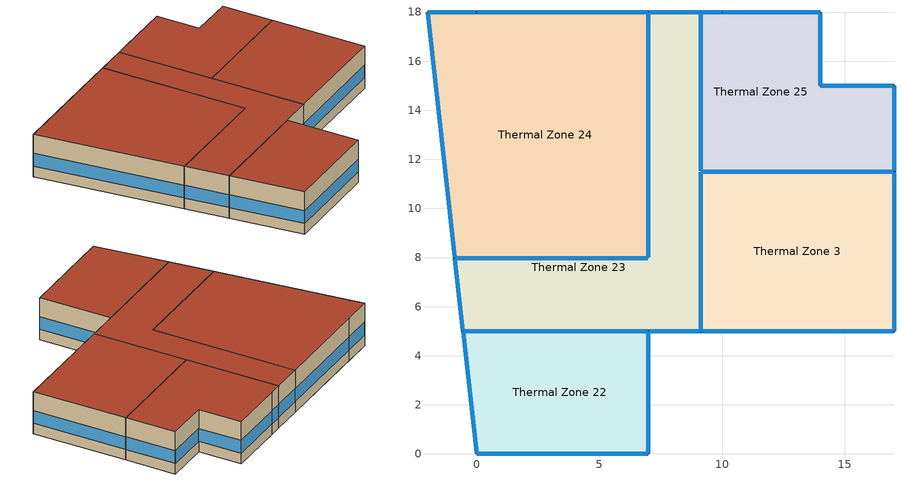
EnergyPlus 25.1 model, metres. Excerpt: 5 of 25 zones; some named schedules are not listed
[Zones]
Thermal Zone 22
 floor to Thermal Zone 5 (Typical Interior Floor): 7,5 7,0 0,0 -0.56,5 z12.19
 wall outside (Surface 154 c tbd): 7,0 7,5 z12.19:15.24
 wall outside (Surface 155 c tbd): 0,0 7,0 z12.19:15.24
 wall outside (Surface 156 c tbd): -0.56,5 0,0 z12.19:15.24
 wall to Thermal Zone 23 (Typical Interior Wall): 7,5 -0.56,5 z12.19:15.24
 window (Customized Fenestration: u=3.36): 7,0.03 7,4.97 / -0.55,4.97 0,0.03 z12.95:13.88; 0.03,0 6.97,0 z12.95:13.87
 window inside (Typical Interior Window): 6.97,5 -0.53,5 z12.95:13.87
 roof outside (Surface 158 c tbd): 7,0 7,5 -0.56,5 0,0 z15.24
Thermal Zone 23
 floor to Thermal Zone 18 (Typical Interior Floor): 9.13,18 9.13,5 -0.56,5 -0.89,7.98 7,7.98 7,18 z12.19
 wall outside (Surface 160 c tbd): 7,5 9.13,5 z12.19:15.24
 wall outside (Surface 162 c tbd): -0.89,7.98 -0.56,5 z12.19:15.24
 wall outside (Surface 165 c tbd): 9.13,18 7,18 z12.19:15.24
 wall to Thermal Zone 24 (Typical Interior Wall): 7,18 7,7.98 -0.89,7.98 z12.19:15.24
 wall to Thermal Zone 25 (Typical Interior Wall): 9.13,11.5 9.13,18 z12.19:15.24
 wall to Thermal Zone 3 (Typical Interior Wall): 9.13,5 9.13,11.5 z12.19:15.24
 window (Customized Fenestration: u=3.36): 7.03,5 9.11,5 / 9.11,18 7.03,18 z12.95:13.89; -0.88,7.96 -0.56,5.03 z12.95:13.88
 window inside (Typical Interior Window): 6.97,7.98 -0.86,7.98 / 7,17.97 7,8.01 / 9.13,11.53 9.13,17.97 / 9.13,5.03 9.13,11.47 z12.95:13.87
 roof outside (Surface 168 c tbd): -0.56,5 9.13,5 9.13,18 7,18 7,7.98 -0.89,7.98 z15.24
Thermal Zone 24
 floor to Thermal Zone 20 (Typical Interior Floor): 7,18 7,7.98 -0.89,7.98 -2,18 z12.19
 wall outside (Surface 176 c tbd): -2,18 -0.89,7.98 z12.19:15.24
 wall outside (Surface 177 c tbd): 0,18 -2,18 z12.19:15.24
 wall outside (Surface 178 c tbd): 7,18 0,18 z12.19:15.24
 window (Customized Fenestration: u=3.36): -2,17.97 -0.89,8.01 / 6.97,18 0.03,18 z12.95:13.87; -0.03,18 -1.97,18 z12.95:13.89
 roof outside (Surface 181 c tbd): 7,7.98 7,18 -2,18 -0.89,7.98 z15.24
Thermal Zone 25
 floor to Thermal Zone 21 (Typical Interior Floor): 14,18 14,15 17,15 17,11.5 9.13,11.5 9.13,18 z12.19
 wall outside (Surface 184 c tbd): 10,18 9.13,18 z12.19:15.24
 wall outside (Surface 185 c tbd): 14,18 10,18 z12.19:15.24
 wall outside (Surface 186 c tbd): 14,15 14,18 z12.19:15.24
 wall outside (Surface 187 c tbd): 17,15 14,15 z12.19:15.24
 wall outside (Surface 188 c tbd): 17,11.5 17,15 z12.19:15.24
 wall to Thermal Zone 3 (Typical Interior Wall): 9.13,11.5 17,11.5 z12.19:15.24
 window (Customized Fenestration: u=3.36): 9.97,18 9.16,18 z12.95:13.92; 13.97,18 10.03,18 / 14,15.03 14,17.97 / 16.97,15 14.03,15 / 17,11.53 17,14.97 z12.95:13.88
 window inside (Typical Interior Window): 9.16,11.5 16.97,11.5 z12.95:13.87
 roof outside (Surface 190 c tbd): 17,11.5 17,15 14,15 14,18 9.13,18 9.13,11.5 z15.24
Thermal Zone 3
 floor to Thermal Zone 19 (Typical Interior Floor): 17,11.5 17,5 9.13,5 9.13,11.5 z12.19
 wall outside (Surface 170 c tbd): 17,5 17,11.5 z12.19:15.24
 wall outside (Surface 171 c tbd): 9.13,5 17,5 z12.19:15.24
 window (Customized Fenestration: u=3.36): 17,5.03 17,11.47 / 9.16,5 16.97,5 z12.95:13.87
 roof outside (Surface 174 c tbd): 17,5 17,11.5 9.13,11.5 9.13,5 z15.24
[Building]
Building 1
[Site:Location]
Montreal-Trudeau Intl AP: Latitude {deg}=45.4706; Longitude {deg}=-73.7408; Time Zone {hr}=-5; Elevation {m}=36; Keep Site Location Information=No
[SizingPeriod:DesignDay] Day of Month=21; Dry-Bulb Temperature Range Modifier Type=DefaultMultipliers; Barometric Pressure {Pa}=100893; Rain Indicator=No; Snow Indicator=No; Daylight Saving Time Indicator=No; Begin Environment Reset Mode=FullResetAtBeginEnvironment
Name | Month | Day Type | Maximum Dry-Bulb Temperature {C} | Daily Dry-Bulb Temperature Range {deltaC} | Humidity Condition Type | Wetbulb or DewPoint at Maximum Dry-Bulb {C} | Wind Speed {m/s} | Wind Direction {deg} | Solar Model Indicator | ASHRAE Clear Sky Optical Depth for Beam Irradiance (taub) | ASHRAE Clear Sky Optical Depth for Diffuse Irradiance (taud) | Enthalpy at Maximum Dry-Bulb {J/kg} | Sky Clearness
Montreal Int'l Ann Clg .4% Condns DB=>MWB | 7 | SummerDesignDay | 30 | 9.3 | Wetbulb | 22.1 | 4.9 | 220 | ASHRAETau | 0.465 | 1.966
Montreal Int'l Ann Clg .4% Condns DP=>MDB | 7 | SummerDesignDay | 26 | 9.3 | Dewpoint | 21.6 | 4.9 | 220 | ASHRAETau | 0.465 | 1.966
Montreal Int'l Ann Clg .4% Condns Enth=>MDB | 7 | SummerDesignDay | 28.1 | 9.3 | Enthalpy |  | 4.9 | 220 | ASHRAETau | 0.465 | 1.966 | 69300
Montreal Int'l Ann Clg .4% Condns WB=>MDB | 7 | SummerDesignDay | 28.1 | 9.3 | Wetbulb | 23.2 | 4.9 | 220 | ASHRAETau | 0.465 | 1.966
Montreal Int'l Ann Clg 1% Condns DB=>MWB | 7 | SummerDesignDay | 28.5 | 9.3 | Wetbulb | 21.1 | 4.9 | 220 | ASHRAETau | 0.465 | 1.966
Montreal Int'l Ann Clg 1% Condns DP=>MDB | 7 | SummerDesignDay | 25.2 | 9.3 | Dewpoint | 20.7 | 4.9 | 220 | ASHRAETau | 0.465 | 1.966
Montreal Int'l Ann Clg 1% Condns Enth=>MDB | 7 | SummerDesignDay | 26.7 | 9.3 | Enthalpy |  | 4.9 | 220 | ASHRAETau | 0.465 | 1.966 | 65500
Montreal Int'l Ann Clg 1% Condns WB=>MDB | 7 | SummerDesignDay | 26.6 | 9.3 | Wetbulb | 22.2 | 4.9 | 220 | ASHRAETau | 0.465 | 1.966
Montreal Int'l Ann Clg 2% Condns DB=>MWB | 7 | SummerDesignDay | 27.1 | 9.3 | Wetbulb | 20.2 | 4.9 | 220 | ASHRAETau | 0.465 | 1.966
Montreal Int'l Ann Clg 2% Condns DP=>MDB | 7 | SummerDesignDay | 24.2 | 9.3 | Dewpoint | 19.8 | 4.9 | 220 | ASHRAETau | 0.465 | 1.966
Montreal Int'l Ann Clg 2% Condns Enth=>MDB | 7 | SummerDesignDay | 25.6 | 9.3 | Enthalpy |  | 4.9 | 220 | ASHRAETau | 0.465 | 1.966 | 62300
Montreal Int'l Ann Clg 2% Condns WB=>MDB | 7 | SummerDesignDay | 25.6 | 9.3 | Wetbulb | 21.4 | 4.9 | 220 | ASHRAETau | 0.465 | 1.966
Montreal Int'l Ann Htg 99% Condns DB | 1 | WinterDesignDay | -21.1 | 0 | Wetbulb | -21.1 | 3.9 | 260 | ASHRAEClearSky |  |  |  | 0
Montreal Int'l Ann Htg 99.6% Condns DB | 1 | WinterDesignDay | -23.7 | 0 | Wetbulb | -23.7 | 3.9 | 260 | ASHRAEClearSky |  |  |  | 0
Montreal Int'l Ann Htg Wind 99% Condns WS=>MCDB | 1 | WinterDesignDay | -7.9 | 0 | Wetbulb | -7.9 | 11.5 | 260 | ASHRAEClearSky |  |  |  | 0
Montreal Int'l Ann Htg Wind 99.6% Condns WS=>MCDB | 1 | WinterDesignDay | -5.3 | 0 | Wetbulb | -5.3 | 12.9 | 260 | ASHRAEClearSky |  |  |  | 0
Montreal Int'l Ann Hum_n 99% Condns DP=>MCDB | 1 | WinterDesignDay | -20.6 | 0 | Dewpoint | -27.9 | 3.9 | 260 | ASHRAEClearSky |  |  |  | 0
Montreal Int'l Ann Hum_n 99.6% Condns DP=>MCDB | 1 | WinterDesignDay | -23 | 0 | Dewpoint | -30.5 | 3.9 | 260 | ASHRAEClearSky |  |  |  | 0
[Material] Thermal Absorptance=0.9
Name | Roughness | Thickness {m} | Conductivity {W/m-K} | Density {kg/m3} | Specific Heat {J/kg-K} | Solar Absorptance | Visible Absorptance
100mm Normalweight concrete floor | MediumRough | 0.1016 | 2.31045 | 2322 | 832.557 | 0.7 | 0.7
AQNC2024brick (fired clay) | MediumRough | 0.1 | 1.43 | 2400 | 840 | 0.7 | 0.7
G01 13mm gypsum board | Smooth | 0.0127 | 0.160031 | 800.001 | 1090.73 | 0.7 | 0.5
G05 25mm wood 1 | MediumSmooth | 0.0254 | 0.15 | 608 | 1630 | 0.5 | 0.5
Generic Wall Air Gap | Smooth | 0.1 | 0.667 | 1.28 | 1000 | 0.7 | 0.7
Surface 154 m tbd | MediumRough | 0.1 | 0.280696 | 800 | 1090 | 0.7 | 0.7
Surface 155 m tbd | MediumRough | 0.1 | 0.271401 | 800 | 1090 | 0.7 | 0.7
Surface 156 m tbd | MediumRough | 0.1 | 0.268428 | 800 | 1090 | 0.7 | 0.7
Surface 158 m tbd | MediumRough | 0.1 | 0.180546 | 1121 | 1470 | 0.7 | 0.7
Surface 160 m tbd | MediumRough | 0.1 | 0.296201 | 800 | 1090 | 0.7 | 0.7
Surface 162 m tbd | MediumRough | 0.1 | 0.261965 | 800 | 1090 | 0.7 | 0.7
Surface 165 m tbd | MediumRough | 0.1 | 0.267711 | 800 | 1090 | 0.7 | 0.7
Surface 168 m tbd | MediumRough | 0.1 | 0.167673 | 1121 | 1470 | 0.7 | 0.7
Surface 170 m tbd | MediumRough | 0.1 | 0.263846 | 800 | 1090 | 0.7 | 0.7
Surface 171 m tbd | MediumRough | 0.1 | 0.261121 | 800 | 1090 | 0.7 | 0.7
Surface 174 m tbd | MediumRough | 0.1 | 0.173132 | 1121 | 1470 | 0.7 | 0.7
Surface 176 m tbd | MediumRough | 0.1 | 0.258287 | 800 | 1090 | 0.7 | 0.7
Surface 177 m tbd | MediumRough | 0.1 | 0.29938 | 800 | 1090 | 0.7 | 0.7
Surface 178 m tbd | MediumRough | 0.1 | 0.254054 | 800 | 1090 | 0.7 | 0.7
Surface 181 m tbd | MediumRough | 0.1 | 0.170938 | 1121 | 1470 | 0.7 | 0.7
Surface 184 m tbd | MediumRough | 0.1 | 0.297871 | 800 | 1090 | 0.7 | 0.7
Surface 185 m tbd | MediumRough | 0.1 | 0.273662 | 800 | 1090 | 0.7 | 0.7
Surface 186 m tbd; Surface 187 m tbd | MediumRough | 0.1 | 0.302441 | 800 | 1090 | 0.7 | 0.7
Surface 188 m tbd | MediumRough | 0.1 | 0.277318 | 800 | 1090 | 0.7 | 0.7
Surface 190 m tbd | MediumRough | 0.1 | 0.175509 | 1121 | 1470 | 0.7 | 0.7
[Material:NoMass] Thermal Absorptance=0.9; Solar Absorptance=0.7
Name | Roughness | Thermal Resistance {m2-K/W} | Visible Absorptance
AQNC2024NMair less15 mm | MediumRough | 0.16 | 0.7
CP02 CARPET PAD 3 | Smooth | 0.21648 | 0.8
[WindowMaterial:Glazing]
Clear 3mm 1: Optical Data Type=SpectralAverage; Thickness {m}=0.003; Solar Transmittance at Normal Incidence=0.837; Front Side Solar Reflectance at Normal Incidence=0.075; Back Side Solar Reflectance at Normal Incidence=0.075; Visible Transmittance at Normal Incidence=0.898; Front Side Visible Reflectance at Normal Incidence=0.081; Back Side Visible Reflectance at Normal Incidence=0.081; Infrared Transmittance at Normal Incidence=0; Front Side Infrared Hemispherical Emissivity=0.84; Back Side Infrared Hemispherical Emissivity=0.84; Conductivity {W/m-K}=0.9; Dirt Correction Factor for Solar and Visible Transmittance=1; Solar Diffusing=No
[WindowMaterial:SimpleGlazingSystem]
Fenestration U=3.32 0.66 1: U-Factor {W/m2-K}=3.32; Solar Heat Gain Coefficient=0.66; Visible Transmittance=0.21
[Construction]
Customized Fenestration: u=3.36: Fenestration U=3.32 0.66 1
Surface 154 c tbd: AQNC2024brick (fired clay), AQNC2024NMair less15 mm, Generic Wall Air Gap, Surface 154 m tbd
Surface 155 c tbd: AQNC2024brick (fired clay), AQNC2024NMair less15 mm, Generic Wall Air Gap, Surface 155 m tbd
Surface 156 c tbd: AQNC2024brick (fired clay), AQNC2024NMair less15 mm, Generic Wall Air Gap, Surface 156 m tbd
Surface 158 c tbd: Surface 158 m tbd, AQNC2024NMair less15 mm
Surface 160 c tbd: AQNC2024brick (fired clay), AQNC2024NMair less15 mm, Generic Wall Air Gap, Surface 160 m tbd
Surface 162 c tbd: AQNC2024brick (fired clay), AQNC2024NMair less15 mm, Generic Wall Air Gap, Surface 162 m tbd
Surface 165 c tbd: AQNC2024brick (fired clay), AQNC2024NMair less15 mm, Generic Wall Air Gap, Surface 165 m tbd
Surface 168 c tbd: Surface 168 m tbd, AQNC2024NMair less15 mm
Surface 170 c tbd: AQNC2024brick (fired clay), AQNC2024NMair less15 mm, Generic Wall Air Gap, Surface 170 m tbd
Surface 171 c tbd: AQNC2024brick (fired clay), AQNC2024NMair less15 mm, Generic Wall Air Gap, Surface 171 m tbd
Surface 174 c tbd: Surface 174 m tbd, AQNC2024NMair less15 mm
Surface 176 c tbd: AQNC2024brick (fired clay), AQNC2024NMair less15 mm, Generic Wall Air Gap, Surface 176 m tbd
Surface 177 c tbd: AQNC2024brick (fired clay), AQNC2024NMair less15 mm, Generic Wall Air Gap, Surface 177 m tbd
Surface 178 c tbd: AQNC2024brick (fired clay), AQNC2024NMair less15 mm, Generic Wall Air Gap, Surface 178 m tbd
Surface 181 c tbd: Surface 181 m tbd, AQNC2024NMair less15 mm
Surface 184 c tbd: AQNC2024brick (fired clay), AQNC2024NMair less15 mm, Generic Wall Air Gap, Surface 184 m tbd
Surface 185 c tbd: AQNC2024brick (fired clay), AQNC2024NMair less15 mm, Generic Wall Air Gap, Surface 185 m tbd
Surface 186 c tbd: AQNC2024brick (fired clay), AQNC2024NMair less15 mm, Generic Wall Air Gap, Surface 186 m tbd
Surface 187 c tbd: AQNC2024brick (fired clay), AQNC2024NMair less15 mm, Generic Wall Air Gap, Surface 187 m tbd
Surface 188 c tbd: AQNC2024brick (fired clay), AQNC2024NMair less15 mm, Generic Wall Air Gap, Surface 188 m tbd
Surface 190 c tbd: Surface 190 m tbd, AQNC2024NMair less15 mm
Typical Interior Floor: 100mm Normalweight concrete floor, CP02 CARPET PAD 3
Typical Interior Partition 4: G05 25mm wood 1
Typical Interior Wall: G01 13mm gypsum board, G01 13mm gypsum board
Typical Interior Window: Clear 3mm 1
[Zone] Multiplier=1; Part of Total Floor Area=Yes
Thermal Zone 22; Thermal Zone 23; Thermal Zone 24; Thermal Zone 25; Thermal Zone 3
[Space]
Name | Zone | Space Type
Space 501 | Thermal Zone 22 | MURB small
Space 502 | Thermal Zone 23 | MURB lobby
Space 504 | Thermal Zone 24 | MURB large
Space 505 | Thermal Zone 25 | MURB small
Space 503 | Thermal Zone 3 | MURB small
[SpaceList]
MURB large: Space 104, Space 304, Space 204, Space 404, Space 504
MURB small: Space 101, Space 503, Space 201, Space 401, Space 303, Space 103, Space 105, Space 203, Space 205, Space 301, Space 305, Space 403, Space 405, Space 501, Space 505
MURB lobby: Space 102, Space 202, Space 302, Space 402, Space 502
[InternalMass] Construction=Typical Interior Partition 4
Name | Zone or ZoneList | Space or SpaceList | Surface Area {m2}
Space 504 Internal Mass 1 | Thermal Zone 24 | Space 504 | 169.178
Space 503 Internal Mass 2 | Thermal Zone 3 | Space 503 | 102.296
Space 501 Internal Mass 2 | Thermal Zone 22 | Space 501 | 72.7778
Space 505 Internal Mass 2 | Thermal Zone 25 | Space 505 | 84.2961
Space 502 Internal Mass 3 | Thermal Zone 23 | Space 502 | 101.452
[Lights] Schedule=Eclairageint; Design Level Calculation Method=LightingLevel; Lighting Level {W}=241.35; Fraction Radiant=0.4; Fraction Visible=0.2; Fraction Replaceable=1
Name | Zone or ZoneList or Space or SpaceList
Lights 1 | MURB large
Lights 2 | MURB small
[People] Number of People Schedule=MidriseApartment Apartment Occ 3; Number of People Calculation Method=People/Area; People per Floor Area {person/m2}=0.0283091; Fraction Radiant=0.3; Activity Level Schedule=MidriseApartment Activity 3
Name | Zone or ZoneList or Space or SpaceList
People 1 | MURB large
People 2 | MURB small
[ElectricEquipment] Design Level Calculation Method=EquipmentLevel
Name | Zone or ZoneList or Space or SpaceList | Schedule | Design Level {W} | Fraction Radiant | Fraction Latent | Fraction Lost
Electric Equipment 1 5.0 percent reduction | MURB large | Autres | 703 | 0.2
Electric Equipment 11 5.0 percent reduction | MURB large | Laveuse | 26.429 | 0.2 | 0 | 0.1
Electric Equipment 13 5.0 percent reduction | MURB large | Lavevaisselle | 29.0605 | 0.1 | 0.1 | 0.8
Electric Equipment 15 5.0 percent reduction | MURB large | Refrigerateur | 110.941 | 0 | 0.1 | 0.9
Electric Equipment 17 5.0 percent reduction | MURB large | Secheuse | 262.865 | 0.2 | 0 | 0.8
Electric Equipment 5 5.0 percent reduction | MURB large | Chaufeau | 894.52 | 0 | 0.1 | 0.9
Electric Equipment 7 5.0 percent reduction | MURB large | Congelateur | 16.53 | 0 | 0.1 | 0.9
Electric Equipment 9 5.0 percent reduction | MURB large | Fourcuisiniere | 297.35 | 0.2 | 0.1 | 0.1
Electric Equipment 10 5.0 percent reduction | MURB small | Fourcuisiniere | 297.35 | 0.2 | 0.1 | 0.1
Electric Equipment 12 5.0 percent reduction | MURB small | Laveuse | 26.429 | 0.2 | 0 | 0.1
Electric Equipment 14 5.0 percent reduction | MURB small | Lavevaisselle | 29.0605 | 0.1 | 0.1 | 0.8
Electric Equipment 16 5.0 percent reduction | MURB small | Refrigerateur | 110.941 | 0 | 0.1 | 0.9
Electric Equipment 18 5.0 percent reduction | MURB small | Secheuse | 262.865 | 0.2 | 0 | 0.8
Electric Equipment 2 5.0 percent reduction | MURB small | Autres | 703 | 0.2
Electric Equipment 6 5.0 percent reduction | MURB small | Chaufeau | 894.52 | 0 | 0.1 | 0.9
Electric Equipment 8 5.0 percent reduction | MURB small | Congelateur | 16.53 | 0 | 0.1 | 0.9
[ZoneInfiltration:DesignFlowRate] Design Flow Rate Calculation Method=Flow/ExteriorArea; Flow Rate per Exterior Surface Area {m3/s-m2}=0.000557931; Constant Term Coefficient=0.107472; Temperature Term Coefficient=0.0119911; Velocity Term Coefficient=0; Velocity Squared Term Coefficient=0.0134792; Density Basis=Outdoor
Name | Zone or ZoneList or Space or SpaceList | Schedule
Space 501 HVAC Off Infiltration | Space 501 | Infiltration HVAC Off Schedule
Space 501 HVAC On Infiltration | Space 501 | Infiltration HVAC On Schedule
Space 502 HVAC Off Infiltration | Space 502 | Infiltration HVAC Off Schedule
Space 502 HVAC On Infiltration | Space 502 | Infiltration HVAC On Schedule
Space 504 HVAC Off Infiltration | Space 504 | Infiltration HVAC Off Schedule
Space 504 HVAC On Infiltration | Space 504 | Infiltration HVAC On Schedule
Space 505 HVAC Off Infiltration | Space 505 | Infiltration HVAC Off Schedule
Space 505 HVAC On Infiltration | Space 505 | Infiltration HVAC On Schedule
Space 503 HVAC Off Infiltration | Space 503 | Infiltration HVAC Off Schedule
Space 503 HVAC On Infiltration | Space 503 | Infiltration HVAC On Schedule
[ZoneControl:Thermostat] Temperature Difference Between Cutout And Setpoint {deltaC}=0
Name | Zone or ZoneList | Control Type Schedule | Control 1
Thermal Zone 22 Thermostat | Thermal Zone 22 | Thermal Zone 22 Thermostat Schedule | Thermostat Setpoint Dual Setpoint 23
Thermal Zone 23 Thermostat | Thermal Zone 23 | Thermal Zone 23 Thermostat Schedule | Thermostat Setpoint Dual Setpoint 24
Thermal Zone 24 Thermostat | Thermal Zone 24 | Thermal Zone 24 Thermostat Schedule | Thermostat Setpoint Dual Setpoint 25
Thermal Zone 25 Thermostat | Thermal Zone 25 | Thermal Zone 25 Thermostat Schedule | Thermostat Setpoint Dual Setpoint 22
Thermal Zone 3 Thermostat | Thermal Zone 3 | Thermal Zone 3 Thermostat Schedule | Thermostat Setpoint Dual Setpoint 20
[ThermostatSetpoint:DualSetpoint] Heating Setpoint Temperature Schedule=NECB-G-Thermostat Setpoint-Heating; Cooling Setpoint Temperature Schedule=NECB-G-Thermostat Setpoint-Cooling
Thermostat Setpoint Dual Setpoint 23; Thermostat Setpoint Dual Setpoint 24; Thermostat Setpoint Dual Setpoint 25; Thermostat Setpoint Dual Setpoint 22; Thermostat Setpoint Dual Setpoint 20
[ZoneHVAC:PackagedTerminalHeatPump] Availability Schedule=Always On Discrete hvac_library; Cooling Supply Air Flow Rate {m3/s}=Autosize; Heating Supply Air Flow Rate {m3/s}=Autosize; No Load Supply Air Flow Rate {m3/s}=Autosize; No Load Supply Air Flow Rate Control Set To Low Speed=Yes; Cooling Outdoor Air Flow Rate {m3/s}=Autosize; Heating Outdoor Air Flow Rate {m3/s}=Autosize; No Load Outdoor Air Flow Rate {m3/s}=Autosize; Heating Convergence Tolerance=0.001; Cooling Convergence Tolerance=0.001; Maximum Supply Air Temperature from Supplemental Heater {C}=Autosize; Maximum Outdoor Dry-Bulb Temperature for Supplemental Heater Operation {C}=21; Fan Placement=DrawThrough; Supply Air Fan Operating Mode Schedule=Always On Discrete hvac_library
Name | Supply Air Fan | Heating Coil | Cooling Coil | Supplemental Heating Coil
PTHP 18 | PTHP CV Fan 18 | PTHP 1 Spd DX Htg Coil 18 | PTHP 1 Spd DX Clg Coil 18 | PTHP Elec Htg Backup Coil 18
PTHP 17 | PTHP CV Fan 17 | PTHP 1 Spd DX Htg Coil 17 | PTHP 1 Spd DX Clg Coil 17 | PTHP Elec Htg Backup Coil 17
PTHP 1 | PTHP CV Fan 1 | PTHP 1 Spd DX Htg Coil 1 | PTHP 1 Spd DX Clg Coil 1 | PTHP Elec Htg Backup Coil 1
PTHP 2 | PTHP CV Fan 2 | PTHP 1 Spd DX Htg Coil 2 | PTHP 1 Spd DX Clg Coil 2 | PTHP Elec Htg Backup Coil 2
PTHP 7 | PTHP CV Fan 7 | PTHP 1 Spd DX Htg Coil 7 | PTHP 1 Spd DX Clg Coil 7 | PTHP Elec Htg Backup Coil 7
PTHP 14 | PTHP CV Fan 14 | PTHP 1 Spd DX Htg Coil 14 | PTHP 1 Spd DX Clg Coil 14 | PTHP Elec Htg Backup Coil 14
[Fan:ConstantVolume] Availability Schedule=Always On Discrete hvac_library; Fan Total Efficiency=0.7; Pressure Rise {Pa}=250; Maximum Flow Rate {m3/s}=AutoSize; Motor Efficiency=0.9; Motor In Airstream Fraction=1
PTHP CV Fan; PTHP CV Fan 3; PTHP CV Fan 4; PTHP CV Fan 5; PTHP CV Fan 6; PTHP CV Fan 16; PTHP CV Fan 8; PTHP CV Fan 9; PTHP CV Fan 10; PTHP CV Fan 11; PTHP CV Fan 12; PTHP CV Fan 15; PTHP CV Fan 13; PTHP CV Fan 20; PTHP CV Fan 22; PTHP CV Fan 23; PTHP CV Fan 24; PTHP CV Fan 21; PTHP CV Fan 19; PTHP CV Fan 18; PTHP CV Fan 17; PTHP CV Fan 1; PTHP CV Fan 2; PTHP CV Fan 7; PTHP CV Fan 14
[Coil:Heating:DX:SingleSpeed] Availability Schedule=Always On Discrete hvac_library; Gross Rated Heating Capacity {W}=2.22045e-16; Gross Rated Heating COP {W/W}=5; Rated Air Flow Rate {m3/s}=Autosize; Rated Supply Fan Power Per Volume Flow Rate 2017 {W/(m3/s)}=773.3; Rated Supply Fan Power Per Volume Flow Rate 2023 {W/(m3/s)}=934.4; Heating Capacity Function of Temperature Curve=OS:Curve:Biquadratic 11; Heating Capacity Function of Flow Fraction Curve=OS:Curve:Quadratic 14; Energy Input Ratio Function of Temperature Curve=OS:Curve:Biquadratic 12; Energy Input Ratio Function of Flow Fraction Curve=OS:Curve:Quadratic 15; Part Load Fraction Correlation Curve=OS:Curve:Quadratic 16; Minimum Outdoor Dry-Bulb Temperature for Compressor Operation {C}=-8; Maximum Outdoor Dry-Bulb Temperature for Defrost Operation {C}=5; Crankcase Heater Capacity {W}=0; Maximum Outdoor Dry-Bulb Temperature for Crankcase Heater Operation {C}=10; Defrost Strategy=Resistive; Defrost Control=Timed; Defrost Time Period Fraction=0.166667; Resistive Defrost Heater Capacity {W}=2000
PTHP 1 Spd DX Htg Coil; PTHP 1 Spd DX Htg Coil 3; PTHP 1 Spd DX Htg Coil 4; PTHP 1 Spd DX Htg Coil 5; PTHP 1 Spd DX Htg Coil 6; PTHP 1 Spd DX Htg Coil 16; PTHP 1 Spd DX Htg Coil 8; PTHP 1 Spd DX Htg Coil 9; PTHP 1 Spd DX Htg Coil 10; PTHP 1 Spd DX Htg Coil 11; PTHP 1 Spd DX Htg Coil 12; PTHP 1 Spd DX Htg Coil 15; PTHP 1 Spd DX Htg Coil 13; PTHP 1 Spd DX Htg Coil 20; PTHP 1 Spd DX Htg Coil 22; PTHP 1 Spd DX Htg Coil 23; PTHP 1 Spd DX Htg Coil 24; PTHP 1 Spd DX Htg Coil 21; PTHP 1 Spd DX Htg Coil 19; PTHP 1 Spd DX Htg Coil 18; PTHP 1 Spd DX Htg Coil 17; PTHP 1 Spd DX Htg Coil 1; PTHP 1 Spd DX Htg Coil 2; PTHP 1 Spd DX Htg Coil 7; PTHP 1 Spd DX Htg Coil 14
[Coil:Cooling:DX:SingleSpeed] Availability Schedule=Always On Discrete hvac_library; Gross Rated Total Cooling Capacity {W}=Autosize; Gross Rated Sensible Heat Ratio=Autosize; Gross Rated Cooling COP {W/W}=3; Rated Air Flow Rate {m3/s}=Autosize; Rated Evaporator Fan Power Per Volume Flow Rate 2017 {W/(m3/s)}=773.3; Rated Evaporator Fan Power Per Volume Flow Rate 2023 {W/(m3/s)}=934.4; Total Cooling Capacity Function of Temperature Curve=OS:Curve:Biquadratic 9; Total Cooling Capacity Function of Flow Fraction Curve=OS:Curve:Quadratic 11; Energy Input Ratio Function of Temperature Curve=OS:Curve:Biquadratic 10; Energy Input Ratio Function of Flow Fraction Curve=OS:Curve:Quadratic 12; Part Load Fraction Correlation Curve=OS:Curve:Quadratic 13; Minimum Outdoor Dry-Bulb Temperature for Compressor Operation {C}=-25; Nominal Time for Condensate Removal to Begin {s}=0; Ratio of Initial Moisture Evaporation Rate and Steady State Latent Capacity=0; Maximum Cycling Rate {cycles/hr}=0; Latent Capacity Time Constant {s}=0; Condenser Type=AirCooled; Evaporative Condenser Effectiveness=0; Evaporative Condenser Air Flow Rate {m3/s}=Autosize; Evaporative Condenser Pump Rated Power Consumption {W}=Autosize; Crankcase Heater Capacity {W}=0; Maximum Outdoor Dry-Bulb Temperature for Crankcase Heater Operation {C}=0; Basin Heater Capacity {W/K}=0; Basin Heater Setpoint Temperature {C}=10
PTHP 1 Spd DX Clg Coil; PTHP 1 Spd DX Clg Coil 3; PTHP 1 Spd DX Clg Coil 4; PTHP 1 Spd DX Clg Coil 5; PTHP 1 Spd DX Clg Coil 6; PTHP 1 Spd DX Clg Coil 16; PTHP 1 Spd DX Clg Coil 8; PTHP 1 Spd DX Clg Coil 9; PTHP 1 Spd DX Clg Coil 10; PTHP 1 Spd DX Clg Coil 11; PTHP 1 Spd DX Clg Coil 12; PTHP 1 Spd DX Clg Coil 15; PTHP 1 Spd DX Clg Coil 13; PTHP 1 Spd DX Clg Coil 20; PTHP 1 Spd DX Clg Coil 22; PTHP 1 Spd DX Clg Coil 23; PTHP 1 Spd DX Clg Coil 24; PTHP 1 Spd DX Clg Coil 21; PTHP 1 Spd DX Clg Coil 19; PTHP 1 Spd DX Clg Coil 18; PTHP 1 Spd DX Clg Coil 17; PTHP 1 Spd DX Clg Coil 1; PTHP 1 Spd DX Clg Coil 2; PTHP 1 Spd DX Clg Coil 7; PTHP 1 Spd DX Clg Coil 14
[Coil:Heating:Electric] Availability Schedule=Always On Discrete hvac_library; Efficiency=1; Nominal Capacity {W}=Autosize
PTHP Elec Htg Backup Coil; PTHP Elec Htg Backup Coil 3; PTHP Elec Htg Backup Coil 4; PTHP Elec Htg Backup Coil 5; PTHP Elec Htg Backup Coil 6; PTHP Elec Htg Backup Coil 16; PTHP Elec Htg Backup Coil 8; PTHP Elec Htg Backup Coil 9; PTHP Elec Htg Backup Coil 10; PTHP Elec Htg Backup Coil 11; PTHP Elec Htg Backup Coil 12; PTHP Elec Htg Backup Coil 15; PTHP Elec Htg Backup Coil 13; PTHP Elec Htg Backup Coil 20; PTHP Elec Htg Backup Coil 22; PTHP Elec Htg Backup Coil 23; PTHP Elec Htg Backup Coil 24; PTHP Elec Htg Backup Coil 21; PTHP Elec Htg Backup Coil 19; PTHP Elec Htg Backup Coil 18; PTHP Elec Htg Backup Coil 17; PTHP Elec Htg Backup Coil 1; PTHP Elec Htg Backup Coil 2; PTHP Elec Htg Backup Coil 7; PTHP Elec Htg Backup Coil 14
[Zone equipment]
Thermal Zone 22: Elec Baseboard 22, PTHP 22
Thermal Zone 23: Elec Baseboard 23, PTHP 23
Thermal Zone 24: Elec Baseboard 24, PTHP 24
Thermal Zone 25: Elec Baseboard 21, PTHP 21
Thermal Zone 3: Elec Baseboard 19, PTHP 19
[Sizing:Zone] Zone Cooling Design Supply Air Temperature Input Method=SupplyAirTemperature; Zone Cooling Design Supply Air Temperature {C}=14; Zone Cooling Design Supply Air Temperature Difference {deltaC}=11.11; Zone Heating Design Supply Air Temperature Input Method=SupplyAirTemperature; Zone Heating Design Supply Air Temperature {C}=40; Zone Heating Design Supply Air Temperature Difference {deltaC}=11.11; Zone Cooling Design Supply Air Humidity Ratio {kgWater/kgDryAir}=0.0085; Zone Heating Design Supply Air Humidity Ratio {kgWater/kgDryAir}=0.008; Cooling Design Air Flow Method=DesignDay; Cooling Design Air Flow Rate {m3/s}=0; Cooling Minimum Air Flow per Zone Floor Area {m3/s-m2}=0.000762; Cooling Minimum Air Flow {m3/s}=0; Cooling Minimum Air Flow Fraction=0; Heating Design Air Flow Method=DesignDay; Heating Design Air Flow Rate {m3/s}=0; Heating Maximum Air Flow per Zone Floor Area {m3/s-m2}=0.002032; Heating Maximum Air Flow {m3/s}=0.141576; Heating Maximum Air Flow Fraction=0.3; Account for Dedicated Outdoor Air System=No; Zone Load Sizing Method=Sensible Load Only No Latent Load; Zone Latent Cooling Design Supply Air Humidity Ratio Input Method=HumidityRatioDifference; Zone Cooling Design Supply Air Humidity Ratio Difference {kgWater/kgDryAir}=0.005; Zone Latent Heating Design Supply Air Humidity Ratio Input Method=HumidityRatioDifference; Zone Humidification Design Supply Air Humidity Ratio Difference {kgWater/kgDryAir}=0.005; Type of Space Sum to Use=Coincident
Name | Design Specification Outdoor Air Object
Thermal Zone 22 | Thermal Zone 22 Zero air DSOA
Thermal Zone 23 | Thermal Zone 23 Zero air DSOA
Thermal Zone 24 | Thermal Zone 24 Zero air DSOA
Thermal Zone 25 | Thermal Zone 25 Zero air DSOA
Thermal Zone 3 | Thermal Zone 3 Zero air DSOA
[DesignSpecification:OutdoorAir] Outdoor Air Method=Sum; Outdoor Air Flow per Person {m3/s-person}=0; Outdoor Air Flow per Zone Floor Area {m3/s-m2}=0; Outdoor Air Flow per Zone {m3/s}=0; Outdoor Air Flow Air Changes per Hour {1/hr}=0
Thermal Zone 22 Zero air DSOA; Thermal Zone 23 Zero air DSOA; Thermal Zone 24 Zero air DSOA; Thermal Zone 25 Zero air DSOA; Thermal Zone 3 Zero air DSOA
[Exterior:Lights]
Exterior Lights 1: Schedule=Eclairagext; Design Level {W}=1000
[Schedule:Compact]
Thermal Zone 22 Thermostat Schedule; Thermal Zone 23 Thermostat Schedule; Thermal Zone 24 Thermostat Schedule; Thermal Zone 25 Thermostat Schedule; Thermal Zone 3 Thermostat Schedule: Through: 12/31, For: AllDays, Until: 24:00, 4
[Schedule:Day:Interval]
MidriseApartment Apartment Occ Default; MidriseApartment Apartment Occ Summer Design Day 3; MidriseApartment Apartment Occ Winter Design Day 3: No, 07:00, 1, 08:00, 0.85, 09:00, 0.39, 16:00, 0.25, 17:00, 0.3, 18:00, 0.52, 21:00, 0.87, 24:00, 1
MidriseApartment Activity Default; MidriseApartment Activity Summer Design Day 3; MidriseApartment Activity Winter Design Day 3: No, 24:00, 120
NECB-G-Thermostat Setpoint-Heating Default 2: No, 01:00, 18, 07:00, 18, 09:00, 21, 17:00, 21, 22:00, 21, 24:00, 18
NECB-G-Thermostat Setpoint-Heating Default: No, 24:00, 21
NECB-G-Thermostat Setpoint-Cooling Default: No, 24:00, 26
[Schedule:Week:Daily]
MidriseApartment Apartment Occ 3 Week Rule - Jan1-Dec31: MidriseApartment Apartment Occ Default, MidriseApartment Apartment Occ Default, MidriseApartment Apartment Occ Default, MidriseApartment Apartment Occ Default, MidriseApartment Apartment Occ Default, MidriseApartment Apartment Occ Default, MidriseApartment Apartment Occ Default, MidriseApartment Apartment Occ Default, MidriseApartment Apartment Occ Summer Design Day 3, MidriseApartment Apartment Occ Winter Design Day 3, MidriseApartment Apartment Occ Default, MidriseApartment Apartment Occ Default
MidriseApartment Activity 3 Week Rule - Jan1-Dec31: MidriseApartment Activity Default, MidriseApartment Activity Default, MidriseApartment Activity Default, MidriseApartment Activity Default, MidriseApartment Activity Default, MidriseApartment Activity Default, MidriseApartment Activity Default, MidriseApartment Activity Default, MidriseApartment Activity Summer Design Day 3, MidriseApartment Activity Winter Design Day 3, MidriseApartment Activity Default, MidriseApartment Activity Default
NECB-G-Thermostat Setpoint-Heating Week Rule - Jan1-Dec31: NECB-G-Thermostat Setpoint-Heating Default 2, NECB-G-Thermostat Setpoint-Heating Default, NECB-G-Thermostat Setpoint-Heating Default, NECB-G-Thermostat Setpoint-Heating Default, NECB-G-Thermostat Setpoint-Heating Default, NECB-G-Thermostat Setpoint-Heating Default, NECB-G-Thermostat Setpoint-Heating Default 2, NECB-G-Thermostat Setpoint-Heating Default, NECB-G-Thermostat Setpoint-Heating Default, NECB-G-Thermostat Setpoint-Heating Default, NECB-G-Thermostat Setpoint-Heating Default, NECB-G-Thermostat Setpoint-Heating Default
NECB-G-Thermostat Setpoint-Cooling Week Rule - Jan1-Dec31: NECB-G-Thermostat Setpoint-Cooling Default, NECB-G-Thermostat Setpoint-Cooling Default, NECB-G-Thermostat Setpoint-Cooling Default, NECB-G-Thermostat Setpoint-Cooling Default, NECB-G-Thermostat Setpoint-Cooling Default, NECB-G-Thermostat Setpoint-Cooling Default, NECB-G-Thermostat Setpoint-Cooling Default, NECB-G-Thermostat Setpoint-Cooling Default, NECB-G-Thermostat Setpoint-Cooling Default, NECB-G-Thermostat Setpoint-Cooling Default, NECB-G-Thermostat Setpoint-Cooling Default, NECB-G-Thermostat Setpoint-Cooling Default
[Schedule:Year]
MidriseApartment Apartment Occ 3: MidriseApartment Apartment Occ 3 Week Rule - Jan1-Dec31, 1, 1, 12, 31
MidriseApartment Activity 3: MidriseApartment Activity 3 Week Rule - Jan1-Dec31, 1, 1, 12, 31
NECB-G-Thermostat Setpoint-Heating: NECB-G-Thermostat Setpoint-Heating Week Rule - Jan1-Dec31, 1, 1, 12, 31
NECB-G-Thermostat Setpoint-Cooling: NECB-G-Thermostat Setpoint-Cooling Week Rule - Jan1-Dec31, 1, 1, 12, 31
[Schedule:Constant]
Name | Hourly Value
Always On Discrete hvac_library; Infiltration HVAC Off Schedule | 1
Infiltration HVAC On Schedule | 0
[Curve:Biquadratic]
Name | Coefficient1 Constant | Coefficient2 x | Coefficient3 x**2 | Coefficient4 y | Coefficient5 y**2 | Coefficient6 x*y | Minimum Value of x {BasedOnField A2} | Maximum Value of x {BasedOnField A2} | Minimum Value of y {BasedOnField A3} | Maximum Value of y {BasedOnField A3}
OS:Curve:Biquadratic 11 | 0.758746 | 0 | 0 | 0.027626 | 0.000148716 | 0 | 0 | 1 | 0 | 1
OS:Curve:Biquadratic 12 | 1.19248 | -0.0300438 | 0.00103745 | 0 | 0 | 0 | -20 | 20 | 0 | 1
OS:Curve:Biquadratic 9 | 0.42415 | 0.04426 | -0.00042 | 0.00333 | -8e-05 | -0.00021 | 17 | 22 | 13 | 46
OS:Curve:Biquadratic 10 | 1.23649 | -0.02431 | 0.00057 | -0.01434 | 0.00063 | -0.00038 | 17 | 22 | 13 | 46
[Curve:Quadratic]
Name | Coefficient1 Constant | Coefficient2 x | Coefficient3 x**2 | Minimum Value of x {BasedOnField A2} | Maximum Value of x {BasedOnField A2}
OS:Curve:Quadratic 14 | 0.84 | 0.16 | 0 | 0.5 | 1.5
OS:Curve:Quadratic 15 | 1.3824 | -0.4336 | 0.0512 | 0 | 1
OS:Curve:Quadratic 16 | 0.85 | 0.15 | 0 | 0 | 1
OS:Curve:Quadratic 11 | 0.77136 | 0.34053 | -0.11088 | 0.75918 | 1.13877
OS:Curve:Quadratic 12 | 1.2055 | -0.32953 | 0.12308 | 0.75918 | 1.13877
OS:Curve:Quadratic 13 | 0.771 | 0.229 | 0 | 0 | 1
